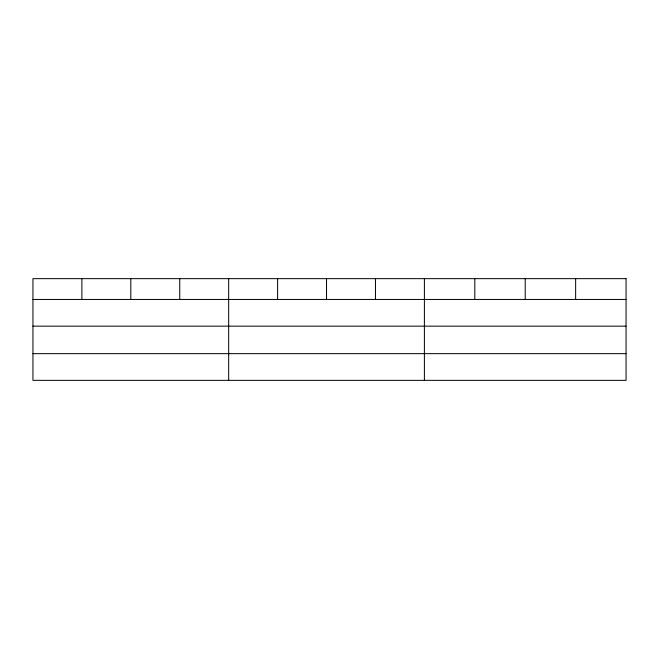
<?xml version="1.0" encoding="UTF-8"?>
<svg xmlns="http://www.w3.org/2000/svg" width="659" height="659" viewBox="0 0 659 659"><rect width="100%" height="100%" fill="white"/><g stroke="black" fill="none" stroke-linecap="round" stroke-linejoin="round"><path stroke-width="0.99" d="M32.95 299.45L626.05 299.45M32.95 326.147L626.05 326.147M32.95 353.652L626.05 353.652M575.636 278.65L575.636 299.45M525.223 278.65L525.223 299.45M474.809 278.65L474.809 299.45M424.396 278.65L424.396 380.35M375.465 278.65L375.465 299.45M326.534 278.65L326.534 299.45M277.604 278.65L277.604 299.45M228.673 278.65L228.673 380.35M179.742 278.65L179.742 299.45M130.811 278.65L130.811 299.45M81.881 278.65L81.881 299.45M626.05 278.65L32.95 278.65L32.95 380.35L626.05 380.35L626.05 278.65"/></g></svg>
